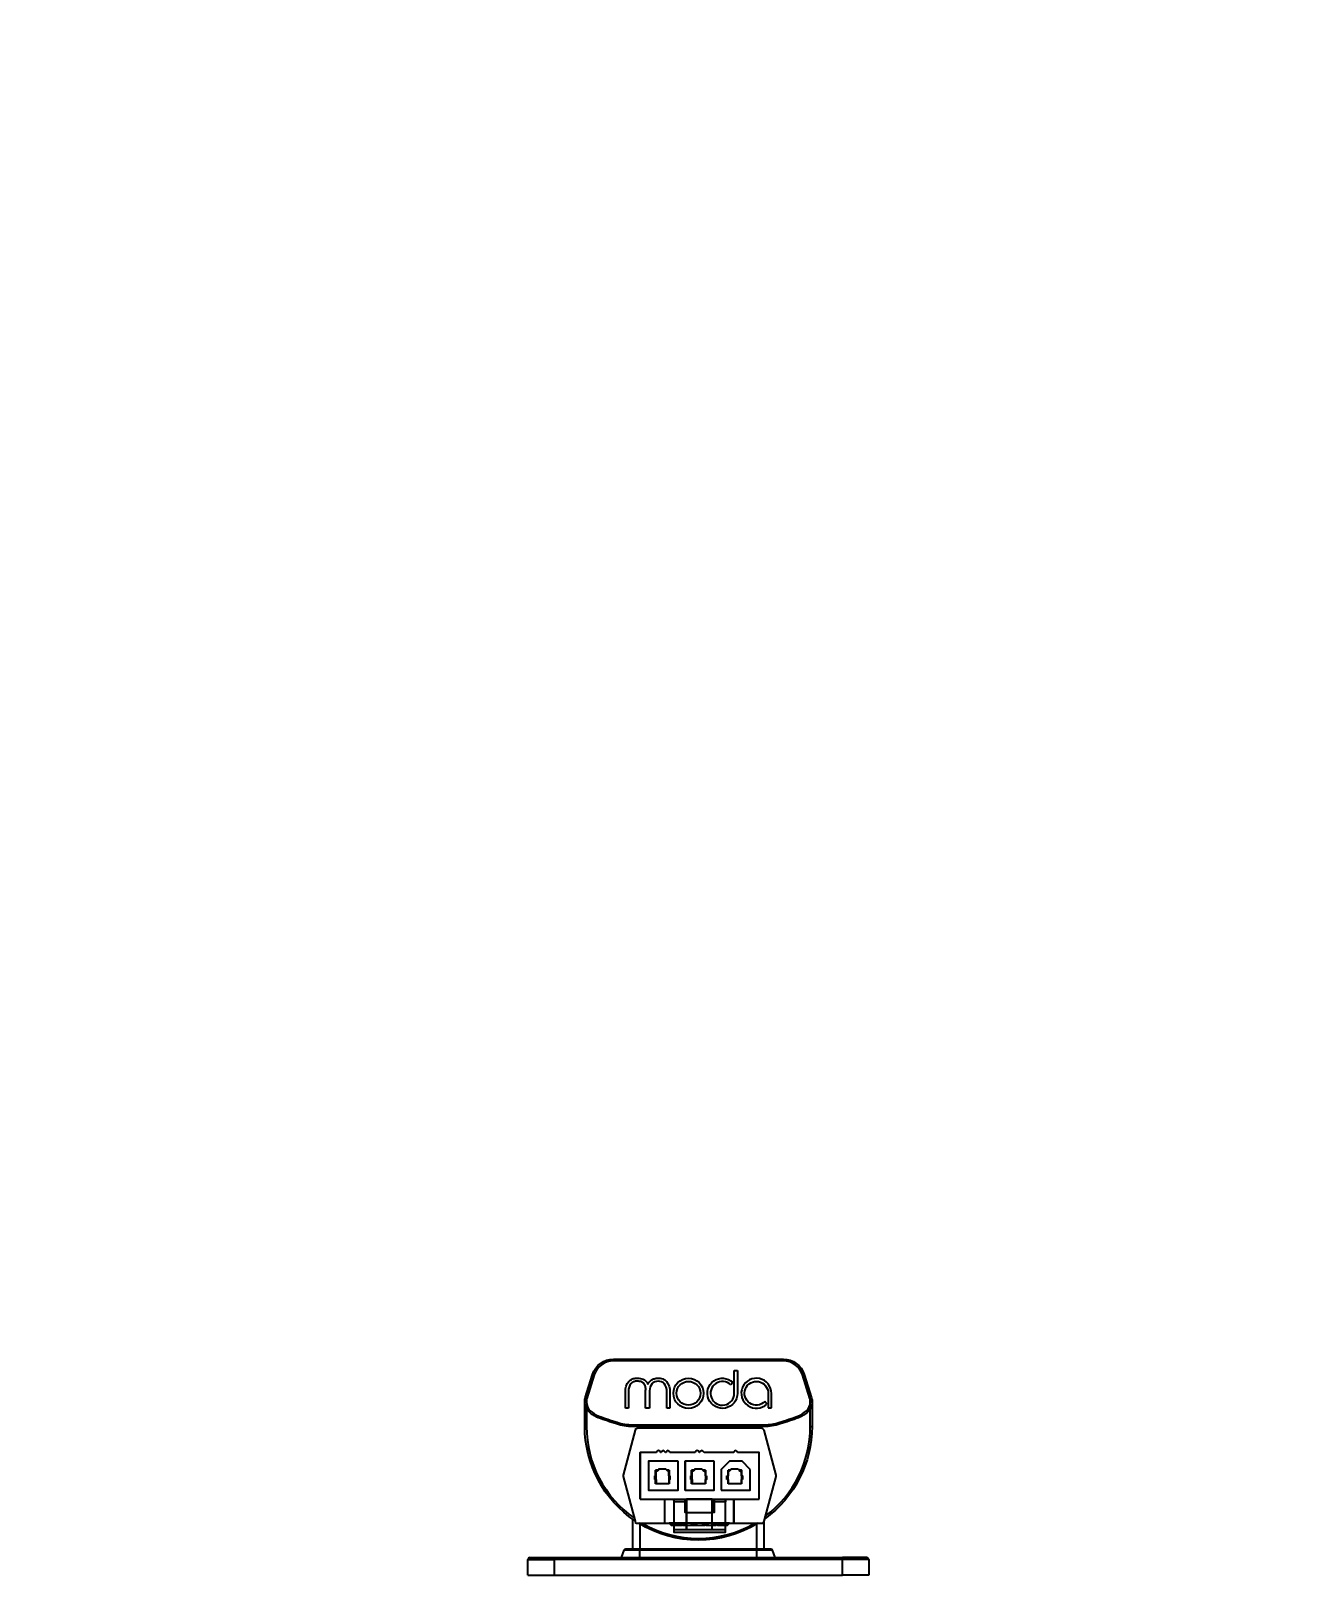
# Model space of a CAD drawing. Header units: inches. Extents: x 15.7 to 90.5, y -14.2 to 12.3.
# Drawn here: x 84.84 to 90.54, y -0.26 to 6.7 of the extents above; entities that cross this region are included whole.
import ezdxf

# ---------------------------------------------------------------- set-up
doc = ezdxf.new("R2010")
doc.units = ezdxf.units.IN
doc.header["$MEASUREMENT"] = 0
doc.layers.get('Defpoints').update_dxf_attribs({"color": 1})
doc.layers.add('Nano', color=7, linetype='Continuous')
doc.styles.get("Standard").update_dxf_attribs({"font": 'Arial.ttf'})
doc.dimstyles.new('1 DIM', dxfattribs={"dimscale": 0, "dimtxt": 1, "dimasz": 1, "dimexe": 0.18, "dimexo": 0.0625, "dimgap": 0.09, "dimtad": 0, "dimtih": 1, "dimtoh": 1, "dimdec": 5, "dimzin": 0, "dimdsep": 46, "dimlunit": 4, "dimtxsty": 'Standard', "dimcen": 0.5, "dimadec": 0, "dimazin": 0, "dimtfac": 1, "dimtdec": 5, "dimtofl": 0, "dimtmove": 0, "dimatfit": 3, "dimfxl": 1, "dimtolj": 1, "dimtzin": 0, "dimarcsym": 0})

# ---------------------------------------------------------------- blocks, each defined once
blk = doc.blocks.new('*D6')
at = {"layer": 'Defpoints', "color": 0, "lineweight": -2, "transparency": 16777216}
for p, q in [((84.2234, 7.3088), (84.2234, 8.3088)), ((82.2466, 6.3088), (84.4034, 6.3088)), ((82.2466, 5.2868), (84.4034, 5.2868)), ((84.2234, 4.2868), (84.2234, 3.2868))]:
    blk.add_line(p, q, dxfattribs=at)
at = {"layer": 'Defpoints', "color": 0, "transparency": 16777216}
for p in [(82.1841, 6.3088), (82.1841, 5.2868), (84.2234, 5.2868)]:
    blk.add_point(p, dxfattribs=at)
for points in [[(84.0567, 7.3088), (84.3901, 7.3088), (84.2234, 6.3088)], [(84.0567, 4.2868), (84.3901, 4.2868), (84.2234, 5.2868)]]:
    blk.add_solid(points, dxfattribs=at)
at = {"layer": 'Defpoints', "color": 0, "transparency": 16777216, "insert": (86.9508, 9.9862), "char_height": 1, "attachment_point": 5}
blk.add_mtext('\\A1;1{\\H1x;\\S1/32;}"\\P [25.96 mm]', dxfattribs=at)

msp = doc.modelspace()

# ---------------------------------------------------------------- linework, layer by layer
for points in [[(87.565751, 0.393664), (87.511621, 0.191422)], [(87.565751, 0.393664), (87.511621, 0.191422)], [(87.577147, 0.40221), (87.571449, 0.399361), (87.565751, 0.396513)], [(87.577147, 0.40221), (87.571449, 0.399361), (87.565751, 0.396513)], [(87.565751, 0.396513), (87.565751, 0.393664)], [(87.565751, 0.396513), (87.565751, 0.393664)], [(88.135538, 0.40221), (87.577147, 0.40221)], [(88.135538, 0.40221), (87.577147, 0.40221)], [(88.141236, 0.399361), (88.135538, 0.40221)], [(88.146934, 0.393664), (88.144085, 0.396513), (88.141236, 0.399361), (88.135538, 0.40221)], [(88.144085, 0.396513), (88.141236, 0.399361)], [(88.146934, 0.393664), (88.144085, 0.396513)], [(88.201064, 0.191422), (88.146934, 0.393664)], [(88.201064, 0.191422), (88.146934, 0.393664)], [(87.662615, 0.293967), (87.588543, 0.293967)], [(87.588543, 0.293967), (87.588543, 0.083179)], [(87.662615, 0.293967), (87.588543, 0.293967), (87.588543, 0.083179)], [(87.588543, 0.083179), (87.588543, 0.293967)], [(87.679709, 0.293967), (87.679709, 0.296816), (87.67686, 0.299664), (87.671162, 0.302513), (87.665464, 0.299664), (87.662615, 0.296816), (87.662615, 0.293967)], [(87.665464, 0.299664), (87.662615, 0.296816)], [(87.662615, 0.296816), (87.662615, 0.293967)], [(87.671162, 0.302513), (87.665464, 0.299664)], [(87.67686, 0.299664), (87.671162, 0.302513)], [(87.679709, 0.296816), (87.67686, 0.299664)], [(87.679709, 0.293967), (87.679709, 0.296816)], [(87.682558, 0.293967), (87.679709, 0.293967)], [(87.682558, 0.293967), (87.679709, 0.293967)], [(87.7025, 0.293967), (87.699651, 0.296816), (87.696802, 0.299664), (87.691104, 0.302513), (87.688255, 0.299664), (87.682558, 0.296816), (87.682558, 0.293967)], [(87.688255, 0.299664), (87.682558, 0.296816)], [(87.682558, 0.296816), (87.682558, 0.293967)], [(87.691104, 0.302513), (87.688255, 0.299664)], [(87.696802, 0.299664), (87.691104, 0.302513)], [(87.699651, 0.296816), (87.696802, 0.299664)], [(87.7025, 0.293967), (87.699651, 0.296816)], [(87.705349, 0.293967), (87.7025, 0.293967)], [(87.705349, 0.293967), (87.7025, 0.293967)], [(87.722443, 0.293967), (87.722443, 0.296816), (87.719594, 0.299664), (87.713896, 0.302513), (87.708198, 0.299664), (87.705349, 0.296816), (87.705349, 0.293967)], [(87.708198, 0.299664), (87.705349, 0.296816)], [(87.705349, 0.296816), (87.705349, 0.293967)], [(87.713896, 0.302513), (87.708198, 0.299664)], [(87.719594, 0.299664), (87.713896, 0.302513)], [(87.722443, 0.296816), (87.719594, 0.299664)], [(87.722443, 0.293967), (87.722443, 0.296816)], [(87.8364, 0.293967), (87.722443, 0.293967)], [(87.8364, 0.293967), (87.722443, 0.293967)], [(87.853494, 0.293967), (87.853494, 0.296816), (87.850645, 0.299664), (87.844947, 0.302513), (87.839249, 0.299664), (87.8364, 0.296816), (87.8364, 0.293967)], [(87.839249, 0.299664), (87.8364, 0.296816)], [(87.8364, 0.296816), (87.8364, 0.293967)], [(87.844947, 0.302513), (87.839249, 0.299664)], [(87.850645, 0.299664), (87.844947, 0.302513)], [(87.853494, 0.296816), (87.850645, 0.299664)], [(87.853494, 0.293967), (87.853494, 0.296816)], [(87.856343, 0.293967), (87.853494, 0.293967)], [(87.856343, 0.293967), (87.853494, 0.293967)], [(87.876285, 0.293967), (87.873436, 0.296816), (87.870587, 0.299664), (87.864889, 0.302513), (87.86204, 0.299664), (87.856343, 0.296816), (87.856343, 0.293967)], [(87.86204, 0.299664), (87.856343, 0.296816)], [(87.856343, 0.296816), (87.856343, 0.293967)], [(87.864889, 0.302513), (87.86204, 0.299664)], [(87.870587, 0.299664), (87.864889, 0.302513)], [(87.873436, 0.296816), (87.870587, 0.299664)], [(87.876285, 0.293967), (87.873436, 0.296816)], [(88.010185, 0.293967), (87.876285, 0.293967)], [(88.010185, 0.293967), (87.876285, 0.293967)], [(88.027279, 0.293967), (88.027279, 0.296816), (88.02443, 0.299664), (88.018732, 0.302513), (88.013034, 0.299664), (88.010185, 0.296816), (88.010185, 0.293967)], [(88.013034, 0.299664), (88.010185, 0.296816)], [(88.010185, 0.296816), (88.010185, 0.293967)], [(88.018732, 0.302513), (88.013034, 0.299664)], [(88.02443, 0.299664), (88.018732, 0.302513)], [(88.027279, 0.296816), (88.02443, 0.299664)], [(88.027279, 0.293967), (88.027279, 0.296816)], [(88.124143, 0.083179), (88.124143, 0.293967), (88.027279, 0.293967)], [(88.124143, 0.293967), (88.027279, 0.293967)], [(88.124143, 0.083179), (88.124143, 0.293967)], [(87.759479, 0.254089), (87.625579, 0.254089)], [(87.625579, 0.123058), (87.759479, 0.123058), (87.759479, 0.254089)], [(87.625579, 0.254089), (87.625579, 0.123058)], [(87.759479, 0.254089), (87.625579, 0.254089), (87.625579, 0.123058), (87.759479, 0.123058), (87.759479, 0.254089)], [(87.659766, 0.205664), (87.671162, 0.21421), (87.656917, 0.21421)], [(87.656917, 0.21421), (87.656917, 0.188573), (87.659766, 0.188573)], [(87.656917, 0.21421), (87.671162, 0.21421)], [(87.656917, 0.188573), (87.656917, 0.21421)], [(87.674011, 0.219907), (87.659766, 0.205664)], [(87.671162, 0.21421), (87.674011, 0.219907), (87.659766, 0.205664)], [(87.659766, 0.205664), (87.671162, 0.21421)], [(87.671162, 0.21421), (87.674011, 0.219907)], [(87.674011, 0.219907), (87.7025, 0.219907)], [(87.674011, 0.219907), (87.7025, 0.219907)], [(87.716745, 0.205664), (87.7025, 0.219907)], [(87.708198, 0.21421), (87.716745, 0.205664), (87.7025, 0.219907)], [(87.7025, 0.219907), (87.708198, 0.21421)], [(87.7025, 0.219907), (87.708198, 0.21421), (87.719594, 0.21421)], [(87.708198, 0.21421), (87.716745, 0.205664), (87.716745, 0.151543)], [(87.719594, 0.21421), (87.708198, 0.21421)], [(87.716745, 0.188573), (87.719594, 0.188573), (87.719594, 0.21421)], [(87.719594, 0.21421), (87.719594, 0.188573), (87.719594, 0.21421)], [(87.719594, 0.21421), (87.719594, 0.188573)], [(87.921868, 0.254089), (87.790817, 0.254089)], [(87.790817, 0.123058), (87.921868, 0.123058), (87.921868, 0.254089)], [(87.790817, 0.254089), (87.790817, 0.123058)], [(87.921868, 0.254089), (87.790817, 0.254089), (87.790817, 0.123058), (87.921868, 0.123058), (87.921868, 0.254089)], [(87.790817, 0.123058), (87.790817, 0.254089)], [(87.822155, 0.205664), (87.833551, 0.21421), (87.819306, 0.21421)], [(87.819306, 0.21421), (87.819306, 0.188573), (87.822155, 0.188573)], [(87.819306, 0.21421), (87.833551, 0.21421)], [(87.819306, 0.188573), (87.819306, 0.21421)], [(87.8364, 0.219907), (87.822155, 0.205664)], [(87.833551, 0.21421), (87.8364, 0.219907), (87.822155, 0.205664)], [(87.822155, 0.205664), (87.833551, 0.21421)], [(87.833551, 0.21421), (87.8364, 0.219907)], [(87.8364, 0.219907), (87.864889, 0.219907)], [(87.8364, 0.219907), (87.864889, 0.219907)], [(87.881983, 0.205664), (87.864889, 0.219907)], [(87.870587, 0.21421), (87.881983, 0.205664), (87.864889, 0.219907)], [(87.864889, 0.219907), (87.870587, 0.21421)], [(87.864889, 0.219907), (87.870587, 0.21421), (87.881983, 0.21421)], [(87.870587, 0.21421), (87.881983, 0.205664), (87.881983, 0.151543)], [(87.881983, 0.21421), (87.870587, 0.21421)], [(87.881983, 0.188573), (87.881983, 0.21421)], [(87.881983, 0.21421), (87.881983, 0.188573), (87.881983, 0.21421)], [(87.881983, 0.21421), (87.881983, 0.188573)], [(87.990243, 0.254089), (87.953206, 0.217058)], [(87.990243, 0.254089), (87.953206, 0.217058), (87.953206, 0.123058)], [(87.953206, 0.217058), (87.953206, 0.123058)], [(87.953206, 0.123058), (88.084258, 0.123058), (88.084258, 0.217058)], [(87.984545, 0.205664), (87.99594, 0.21421)], [(87.984545, 0.205664), (87.99594, 0.21421), (87.984545, 0.21421)], [(87.984545, 0.21421), (87.984545, 0.188573)], [(87.984545, 0.21421), (87.99594, 0.21421)], [(87.984545, 0.188573), (87.984545, 0.21421)], [(88.047221, 0.254089), (87.990243, 0.254089)], [(88.084258, 0.217058), (88.047221, 0.254089), (87.990243, 0.254089)], [(87.99594, 0.21421), (87.998789, 0.219907)], [(87.99594, 0.21421), (87.998789, 0.219907)], [(87.998789, 0.219907), (88.030128, 0.219907)], [(87.998789, 0.219907), (88.030128, 0.219907)], [(88.030128, 0.219907), (88.032977, 0.21421)], [(88.030128, 0.219907), (88.032977, 0.21421)], [(88.032977, 0.21421), (88.044372, 0.205664), (88.044372, 0.151543)], [(88.044372, 0.188573), (88.044372, 0.21421), (88.032977, 0.21421)], [(88.032977, 0.21421), (88.044372, 0.205664)], [(88.032977, 0.21421), (88.044372, 0.21421)], [(88.044372, 0.188573), (88.044372, 0.21421)], [(88.044372, 0.21421), (88.044372, 0.188573)], [(88.044372, 0.21421), (88.044372, 0.188573)], [(88.084258, 0.217058), (88.047221, 0.254089)], [(88.084258, 0.123058), (88.084258, 0.217058)], [(87.511621, 0.191422), (87.511621, 0.188573)], [(87.511621, 0.191422), (87.511621, 0.188573)], [(87.511621, 0.188573), (87.511621, 0.185725)], [(87.511621, 0.188573), (87.511621, 0.185725)], [(87.511621, 0.185725), (87.565751, -0.016518)], [(87.511621, 0.185725), (87.565751, -0.016518)], [(87.654068, 0.188573), (87.656917, 0.188573)], [(87.654068, 0.171482), (87.654068, 0.188573)], [(87.654068, 0.188573), (87.656917, 0.188573)], [(87.654068, 0.171482), (87.654068, 0.188573)], [(87.659766, 0.171482), (87.656917, 0.171482), (87.654068, 0.171482)], [(87.656917, 0.171482), (87.654068, 0.171482)], [(87.656917, 0.188573), (87.659766, 0.188573)], [(87.659766, 0.171482), (87.656917, 0.171482)], [(87.656917, 0.151543), (87.656917, 0.171482)], [(87.656917, 0.151543), (87.656917, 0.171482)], [(87.719594, 0.151543), (87.656917, 0.151543)], [(87.719594, 0.151543), (87.656917, 0.151543)], [(87.659766, 0.188573), (87.659766, 0.205664)], [(87.659766, 0.188573), (87.659766, 0.205664)], [(87.659766, 0.171482), (87.659766, 0.188573)], [(87.659766, 0.171482), (87.659766, 0.188573)], [(87.659766, 0.151543), (87.659766, 0.171482), (87.659766, 0.151543)], [(87.716745, 0.205664), (87.716745, 0.188573), (87.716745, 0.205664)], [(87.716745, 0.188573), (87.716745, 0.171482)], [(87.716745, 0.188573), (87.716745, 0.171482)], [(87.722443, 0.188573), (87.719594, 0.188573), (87.716745, 0.188573)], [(87.719594, 0.171482), (87.716745, 0.171482), (87.716745, 0.151543)], [(87.716745, 0.171482), (87.716745, 0.151543)], [(87.722443, 0.171482), (87.719594, 0.171482), (87.716745, 0.171482)], [(87.719594, 0.188573), (87.722443, 0.188573)], [(87.719594, 0.151543), (87.719594, 0.171482)], [(87.719594, 0.151543), (87.719594, 0.171482), (87.719594, 0.151543)], [(87.719594, 0.171482), (87.719594, 0.151543)], [(87.722443, 0.171482), (87.719594, 0.171482)], [(87.722443, 0.171482), (87.722443, 0.188573)], [(87.722443, 0.188573), (87.722443, 0.171482), (87.722443, 0.188573)], [(87.722443, 0.188573), (87.722443, 0.171482)], [(87.816458, 0.188573), (87.819306, 0.188573)], [(87.816458, 0.171482), (87.816458, 0.188573)], [(87.816458, 0.188573), (87.819306, 0.188573)], [(87.816458, 0.171482), (87.816458, 0.188573)], [(87.822155, 0.171482), (87.819306, 0.171482), (87.816458, 0.171482)], [(87.819306, 0.171482), (87.816458, 0.171482)], [(87.819306, 0.188573), (87.822155, 0.188573)], [(87.822155, 0.171482), (87.819306, 0.171482)], [(87.819306, 0.151543), (87.819306, 0.171482)], [(87.819306, 0.151543), (87.819306, 0.171482)], [(87.881983, 0.151543), (87.819306, 0.151543)], [(87.881983, 0.151543), (87.819306, 0.151543)], [(87.822155, 0.188573), (87.822155, 0.205664)], [(87.822155, 0.188573), (87.822155, 0.205664)], [(87.822155, 0.171482), (87.822155, 0.188573)], [(87.822155, 0.171482), (87.822155, 0.188573)], [(87.822155, 0.151543), (87.822155, 0.171482), (87.822155, 0.151543)], [(87.881983, 0.205664), (87.881983, 0.188573), (87.881983, 0.205664)], [(87.881983, 0.188573), (87.881983, 0.171482)], [(87.881983, 0.188573), (87.881983, 0.171482)], [(87.887681, 0.188573), (87.881983, 0.188573)], [(87.881983, 0.188573), (87.887681, 0.188573)], [(87.881983, 0.151543), (87.881983, 0.171482)], [(87.881983, 0.171482), (87.881983, 0.151543)], [(87.881983, 0.171482), (87.881983, 0.151543)], [(87.881983, 0.151543), (87.881983, 0.171482), (87.881983, 0.151543)], [(87.887681, 0.171482), (87.881983, 0.171482)], [(87.881983, 0.171482), (87.881983, 0.151543)], [(87.887681, 0.171482), (87.881983, 0.171482)], [(87.887681, 0.171482), (87.887681, 0.188573)], [(87.887681, 0.188573), (87.887681, 0.171482), (87.887681, 0.188573)], [(87.887681, 0.188573), (87.887681, 0.171482)], [(87.978847, 0.188573), (87.984545, 0.188573)], [(87.978847, 0.171482), (87.978847, 0.188573)], [(87.978847, 0.188573), (87.984545, 0.188573)], [(87.978847, 0.171482), (87.978847, 0.188573)], [(87.984545, 0.171482), (87.978847, 0.171482)], [(87.984545, 0.171482), (87.978847, 0.171482)], [(87.984545, 0.188573), (87.984545, 0.205664)], [(87.984545, 0.188573), (87.984545, 0.205664)], [(87.984545, 0.171482), (87.984545, 0.188573)], [(87.984545, 0.171482), (87.984545, 0.188573)], [(87.984545, 0.151543), (87.984545, 0.171482), (87.984545, 0.151543)], [(87.984545, 0.151543), (87.984545, 0.171482)], [(87.984545, 0.151543), (87.984545, 0.171482)], [(88.044372, 0.151543), (87.984545, 0.151543)], [(88.044372, 0.151543), (87.984545, 0.151543)], [(88.044372, 0.205664), (88.044372, 0.188573), (88.044372, 0.205664)], [(88.044372, 0.188573), (88.044372, 0.171482)], [(88.044372, 0.188573), (88.044372, 0.171482)], [(88.05007, 0.171482), (88.05007, 0.188573), (88.044372, 0.188573)], [(88.044372, 0.188573), (88.05007, 0.188573)], [(88.044372, 0.151543), (88.044372, 0.171482)], [(88.044372, 0.171482), (88.044372, 0.151543)], [(88.044372, 0.171482), (88.044372, 0.151543)], [(88.044372, 0.151543), (88.044372, 0.171482)], [(88.044372, 0.171482), (88.044372, 0.151543)], [(88.05007, 0.171482), (88.044372, 0.171482)], [(88.05007, 0.171482), (88.044372, 0.171482)], [(88.044372, 0.171482), (88.044372, 0.151543)], [(88.05007, 0.171482), (88.05007, 0.188573)], [(88.05007, 0.188573), (88.05007, 0.171482)], [(88.05007, 0.188573), (88.05007, 0.171482)], [(88.146934, -0.016518), (88.201064, 0.185725)], [(88.146934, -0.016518), (88.201064, 0.185725)], [(88.201064, 0.188573), (88.201064, 0.191422)], [(88.201064, 0.185725), (88.201064, 0.188573), (88.201064, 0.191422)], [(88.201064, 0.185725), (88.201064, 0.188573)], [(87.588543, 0.083179), (87.796515, 0.083179)], [(87.588543, 0.083179), (87.796515, 0.083179)], [(87.699651, -0.025063), (87.699651, 0.083179)], [(87.699651, -0.025063), (87.699651, 0.083179)], [(87.739536, 0.080331), (87.739536, 0.083179)], [(87.739536, 0.083179), (87.739536, 0.080331)], [(87.739536, 0.077482), (87.739536, 0.080331)], [(87.739536, 0.080331), (87.739536, 0.077482)], [(87.739536, 0.077482), (87.739536, 0.071786)], [(87.739536, 0.077482), (87.739536, 0.071786)], [(87.790817, 0.071786), (87.739536, 0.071786), (87.739536, -0.025063)], [(87.739536, 0.071786), (87.739536, -0.025063)], [(87.790817, 0.080331), (87.790817, 0.083179)], [(87.790817, 0.080331), (87.790817, 0.083179)], [(87.790817, 0.077482), (87.790817, 0.080331)], [(87.790817, 0.077482), (87.790817, 0.080331)], [(87.790817, 0.071786), (87.790817, 0.077482)], [(87.790817, 0.071786), (87.790817, 0.077482)], [(87.796515, 0.023361), (87.790817, 0.023361), (87.790817, 0.071786)], [(87.790817, 0.023361), (87.790817, 0.071786)], [(87.796515, 0.023361), (87.913321, 0.023361), (87.913321, 0.083179)], [(87.796515, 0.083179), (87.796515, 0.023361)], [(87.913321, 0.083179), (87.796515, 0.083179)], [(87.796515, 0.083179), (87.913321, 0.083179)], [(87.796515, 0.083179), (87.796515, 0.023361)], [(87.913321, 0.023361), (87.913321, 0.083179)], [(87.913321, 0.083179), (88.124143, 0.083179)], [(87.913321, 0.083179), (88.124143, 0.083179)], [(87.921868, 0.071786), (87.921868, 0.023361), (87.913321, 0.023361)], [(87.921868, 0.083179), (87.921868, 0.080331)], [(87.921868, 0.071786), (87.921868, 0.023361), (87.921868, 0.083179)], [(87.921868, 0.083179), (87.921868, 0.080331)], [(87.921868, 0.080331), (87.921868, 0.077482)], [(87.921868, 0.080331), (87.921868, 0.077482)], [(87.921868, 0.077482), (87.921868, 0.071786)], [(87.921868, 0.077482), (87.921868, 0.071786)], [(87.973149, -0.025063), (87.973149, 0.071786), (87.921868, 0.071786)], [(87.953206, 0.123058), (88.084258, 0.123058)], [(87.973149, 0.080331), (87.973149, 0.083179)], [(87.973149, 0.080331), (87.973149, 0.083179)], [(87.973149, 0.077482), (87.973149, 0.080331)], [(87.973149, 0.080331), (87.973149, 0.077482)], [(87.973149, 0.071786), (87.973149, 0.077482)], [(87.973149, 0.077482), (87.973149, 0.071786)], [(87.973149, -0.025063), (87.973149, 0.071786)], [(88.010185, -0.025063), (88.010185, 0.083179)], [(88.010185, 0.083179), (88.010185, -0.025063)], [(88.010185, 0.083179), (88.010185, -0.025063)], [(87.739536, -0.025063), (87.796515, -0.025063), (87.796515, 0.023361)], [(87.796515, 0.023361), (87.790817, 0.023361)], [(87.796515, 0.023361), (87.796515, -0.025063)], [(87.796515, 0.023361), (87.796515, -0.025063)], [(87.913321, -0.025063), (87.913321, 0.023361)], [(87.913321, -0.025063), (87.913321, 0.023361)], [(87.921868, 0.023361), (87.913321, 0.023361)], [(87.565751, -0.016518), (87.565751, -0.022214)], [(87.565751, -0.016518), (87.565751, -0.022214)], [(87.565751, -0.022214), (87.571449, -0.025063), (87.577147, -0.025063)], [(87.565751, -0.022214), (87.571449, -0.025063)], [(87.571449, -0.025063), (87.577147, -0.025063)], [(87.577147, -0.025063), (87.699651, -0.025063)], [(87.577147, -0.025063), (87.699651, -0.025063)], [(87.699651, -0.025063), (87.739536, -0.025063)], [(87.699651, -0.025063), (87.739536, -0.025063)], [(87.736687, -0.025063), (87.719594, -0.025063)], [(87.719594, -0.025063), (87.72814, -0.033608), (87.739536, -0.033608)], [(87.736687, -0.025063), (87.719594, -0.025063)], [(87.72814, -0.033608), (87.739536, -0.033608)], [(87.770875, -0.025063), (87.768026, -0.025063), (87.736687, -0.025063)], [(87.768026, -0.025063), (87.736687, -0.025063)], [(87.736687, -0.025063), (87.739536, -0.033608)], [(87.739536, -0.025063), (87.796515, -0.025063)], [(87.739536, -0.025063), (87.739536, -0.053548)], [(87.739536, -0.025063), (87.739536, -0.053548)], [(87.739536, -0.033608), (87.765177, -0.033608)], [(87.739536, -0.033608), (87.765177, -0.033608)], [(87.739536, -0.053548), (87.796515, -0.053548)], [(87.739536, -0.064942), (87.973149, -0.064942), (87.973149, -0.053548)], [(87.739536, -0.053548), (87.739536, -0.064942), (87.973149, -0.064942)], [(87.739536, -0.053548), (87.739536, -0.064942)], [(87.768026, -0.025063), (87.765177, -0.033608)], [(87.765177, -0.033608), (87.776572, -0.033608)], [(87.765177, -0.033608), (87.776572, -0.033608)], [(87.770875, -0.025063), (87.768026, -0.025063)], [(87.787968, -0.025063), (87.770875, -0.025063)], [(87.770875, -0.025063), (87.779421, -0.033608), (87.790817, -0.033608)], [(87.787968, -0.025063), (87.770875, -0.025063)], [(87.776572, -0.033608), (87.776572, -0.03076)], [(87.779421, -0.033608), (87.790817, -0.033608)], [(87.8364, -0.025063), (87.819306, -0.025063), (87.787968, -0.025063)], [(87.819306, -0.025063), (87.787968, -0.025063)], [(87.787968, -0.025063), (87.790817, -0.033608)], [(87.790817, -0.033608), (87.816458, -0.033608)], [(87.790817, -0.033608), (87.816458, -0.033608)], [(87.796515, -0.025063), (87.796515, -0.053548)], [(87.913321, -0.025063), (87.796515, -0.025063)], [(87.796515, -0.025063), (87.796515, -0.053548)], [(87.796515, -0.053548), (87.796515, -0.025063)], [(87.796515, -0.053548), (87.913321, -0.053548)], [(87.796515, -0.053548), (87.913321, -0.053548)], [(87.819306, -0.025063), (87.816458, -0.033608)], [(87.816458, -0.033608), (87.827853, -0.033608)], [(87.816458, -0.033608), (87.827853, -0.033608)], [(87.8364, -0.025063), (87.819306, -0.025063)], [(87.839249, -0.025063), (87.822155, -0.025063)], [(87.822155, -0.025063), (87.830702, -0.033608), (87.844947, -0.033608)], [(87.839249, -0.025063), (87.822155, -0.025063)], [(87.827853, -0.033608), (87.8364, -0.025063)], [(87.830702, -0.03076), (87.830702, -0.033608), (87.844947, -0.033608)], [(87.830702, -0.033608), (87.844947, -0.033608)], [(87.830702, -0.033608), (87.844947, -0.033608)], [(87.839249, -0.025063), (87.8364, -0.025063)], [(87.839249, -0.025063), (87.8364, -0.025063)], [(87.887681, -0.025063), (87.870587, -0.025063), (87.839249, -0.025063)], [(87.870587, -0.025063), (87.839249, -0.025063)], [(87.839249, -0.025063), (87.844947, -0.033608)], [(87.887681, -0.025063), (87.870587, -0.025063), (87.839249, -0.025063)], [(87.870587, -0.025063), (87.839249, -0.025063)], [(87.839249, -0.025063), (87.844947, -0.033608)], [(87.844947, -0.033608), (87.867738, -0.033608)], [(87.844947, -0.033608), (87.867738, -0.033608)], [(87.844947, -0.033608), (87.867738, -0.033608)], [(87.844947, -0.033608), (87.867738, -0.033608)], [(87.870587, -0.025063), (87.867738, -0.033608), (87.879134, -0.033608)], [(87.887681, -0.025063), (87.870587, -0.025063), (87.867738, -0.033608)], [(87.867738, -0.033608), (87.879134, -0.033608)], [(87.867738, -0.033608), (87.879134, -0.033608), (87.867738, -0.033608)], [(87.887681, -0.025063), (87.870587, -0.025063)], [(87.879134, -0.033608), (87.887681, -0.025063)], [(87.879134, -0.033608), (87.887681, -0.025063)], [(87.881983, -0.03076), (87.884832, -0.033608), (87.896228, -0.033608)], [(87.881983, -0.03076), (87.884832, -0.033608), (87.896228, -0.033608)], [(87.884832, -0.033608), (87.896228, -0.033608)], [(87.884832, -0.033608), (87.896228, -0.033608)], [(87.89053, -0.025063), (87.887681, -0.025063)], [(87.89053, -0.025063), (87.887681, -0.025063)], [(87.89053, -0.025063), (87.887681, -0.025063)], [(87.89053, -0.025063), (87.887681, -0.025063)], [(87.938962, -0.025063), (87.924717, -0.025063), (87.89053, -0.025063)], [(87.924717, -0.025063), (87.89053, -0.025063)], [(87.89053, -0.025063), (87.896228, -0.033608)], [(87.924717, -0.025063), (87.89053, -0.025063)], [(87.924717, -0.025063), (87.89053, -0.025063)], [(87.89053, -0.025063), (87.896228, -0.033608)], [(87.896228, -0.033608), (87.919019, -0.033608)], [(87.896228, -0.033608), (87.919019, -0.033608)], [(87.896228, -0.033608), (87.919019, -0.033608)], [(87.896228, -0.033608), (87.919019, -0.033608)], [(87.913321, -0.053548), (87.913321, -0.025063)], [(87.913321, -0.053548), (87.913321, -0.025063)], [(87.913321, -0.025063), (87.973149, -0.025063), (87.913321, -0.025063)], [(87.913321, -0.053548), (87.973149, -0.053548)], [(87.938962, -0.025063), (87.924717, -0.025063), (87.919019, -0.033608)], [(87.924717, -0.025063), (87.919019, -0.033608), (87.930415, -0.033608)], [(87.919019, -0.033608), (87.930415, -0.033608), (87.919019, -0.033608)], [(87.919019, -0.033608), (87.930415, -0.033608)], [(87.941811, -0.025063), (87.924717, -0.025063)], [(87.924717, -0.025063), (87.936113, -0.033608), (87.947509, -0.033608)], [(87.941811, -0.025063), (87.924717, -0.025063)], [(87.930415, -0.033608), (87.938962, -0.025063)], [(87.930415, -0.033608), (87.933264, -0.03076)], [(87.936113, -0.033608), (87.947509, -0.033608)], [(87.990243, -0.025063), (87.975998, -0.025063), (87.941811, -0.025063)], [(87.975998, -0.025063), (87.941811, -0.025063)], [(87.941811, -0.025063), (87.947509, -0.033608)], [(87.947509, -0.033608), (87.9703, -0.033608)], [(87.947509, -0.033608), (87.9703, -0.033608)], [(87.975998, -0.025063), (87.9703, -0.033608), (87.981696, -0.033608)], [(87.9703, -0.033608), (87.981696, -0.033608)], [(87.973149, -0.053548), (87.973149, -0.025063)], [(87.973149, -0.053548), (87.973149, -0.025063)], [(87.973149, -0.025063), (88.010185, -0.025063)], [(87.973149, -0.025063), (88.010185, -0.025063)], [(87.973149, -0.064942), (87.973149, -0.053548)], [(87.990243, -0.025063), (87.975998, -0.025063)], [(87.981696, -0.033608), (87.990243, -0.025063)], [(88.010185, -0.025063), (88.135538, -0.025063)], [(88.010185, -0.025063), (88.135538, -0.025063)], [(88.135538, -0.025063), (88.141236, -0.025063)], [(88.135538, -0.025063), (88.141236, -0.025063)], [(88.141236, -0.025063), (88.144085, -0.022214)], [(88.141236, -0.025063), (88.144085, -0.022214)], [(88.144085, -0.022214), (88.146934, -0.016518)], [(88.144085, -0.022214), (88.146934, -0.016518)]]:
    msp.add_lwpolyline(points)
at = {"layer": 'Nano', "linetype": 'Continuous'}
for p, q in [((87.467813, 0.713465), (88.233477, 0.713465)), ((87.467813, 0.713465), (87.467813, 0.705591)), ((88.233477, 0.705591), (87.467813, 0.705591)), ((88.233477, 0.713465), (88.233477, 0.705591)), ((87.340502, 0.539516), (87.374019, 0.644877)), ((87.381523, 0.64249), (87.348006, 0.537129)), ((87.374019, 0.644877), (87.381523, 0.64249)), ((88.012453, 0.559945), (88.012453, 0.66329)), ((88.012453, 0.66329), (88.026845, 0.66329)), ((88.026845, 0.66329), (88.026845, 0.55999)), ((88.32727, 0.644877), (88.319767, 0.64249)), ((88.353284, 0.537129), (88.319767, 0.64249)), ((88.32727, 0.644877), (88.360787, 0.539516)), ((87.52194, 0.493067), (87.52194, 0.568331)), ((87.535991, 0.568678), (87.535991, 0.493067)), ((87.613086, 0.493067), (87.613086, 0.573221)), ((87.631083, 0.571466), (87.631083, 0.493067)), ((87.708133, 0.493067), (87.708133, 0.566983)), ((87.722179, 0.566474), (87.722179, 0.493067)), ((88.006066, 0.608855), (87.996936, 0.597647)), ((88.165101, 0.560128), (88.165101, 0.494004)), ((88.179461, 0.494004), (88.179461, 0.558877)), ((87.338835, 0.519378), (87.338835, 0.528774)), ((87.338835, 0.528774), (87.346709, 0.528774)), ((87.338835, 0.410316), (87.338835, 0.519378)), ((87.338835, 0.519378), (87.346709, 0.519378)), ((87.340502, 0.539516), (87.348006, 0.537129)), ((87.346709, 0.528774), (87.346709, 0.519378)), ((87.346709, 0.489916), (87.346709, 0.410316)), ((87.535991, 0.493067), (87.52194, 0.493067)), ((87.631083, 0.493067), (87.613086, 0.493067)), ((87.722179, 0.493067), (87.708133, 0.493067)), ((88.158779, 0.511377), (88.149664, 0.522573)), ((88.165101, 0.494004), (88.179461, 0.494004)), ((88.360787, 0.539516), (88.353284, 0.537129)), ((88.354581, 0.519378), (88.354581, 0.528774)), ((88.362455, 0.528774), (88.354581, 0.528774)), ((88.362455, 0.519378), (88.354581, 0.519378)), ((88.354581, 0.410316), (88.354581, 0.489916)), ((88.362455, 0.528774), (88.362455, 0.519378)), ((88.362455, 0.519378), (88.362455, 0.410316)), ((87.358075, 0.475763), (87.363384, 0.481578)), ((87.481881, 0.421802), (87.484306, 0.429293)), ((87.554645, 0.41819), (88.146645, 0.41819)), ((87.554645, 0.410316), (87.554645, 0.41819)), ((88.146645, 0.410316), (88.146645, 0.41819)), ((88.219409, 0.421802), (88.216983, 0.429293)), ((88.343214, 0.475763), (88.337906, 0.481578)), ((87.346709, 0.410316), (87.338835, 0.410316)), ((88.146645, 0.410316), (87.554645, 0.410316)), ((88.354581, 0.410316), (88.362455, 0.410316)), ((87.55537, -0.140861), (87.55537, -0.007731)), ((87.586866, -0.028284), (87.586866, -0.140861)), ((88.114424, -0.140861), (88.114424, -0.028284)), ((88.14592, -0.018546), (88.14592, -0.140861)), ((87.08293, -0.188108), (87.20104, -0.188108)), ((87.08293, -0.258974), (87.08293, -0.188108)), ((87.090804, -0.180234), (87.20104, -0.180234)), ((87.20104, -0.180234), (88.50025, -0.180234)), ((87.20104, -0.188108), (87.20104, -0.180234)), ((88.50025, -0.188108), (87.20104, -0.188108)), ((87.20104, -0.188108), (87.20104, -0.258974)), ((87.504345, -0.180234), (87.516789, -0.146045)), ((87.586866, -0.146045), (87.516789, -0.146045)), ((87.524188, -0.140864), (87.586866, -0.140864)), ((87.586866, -0.140864), (88.114424, -0.140864)), ((87.586866, -0.140864), (87.586866, -0.146045)), ((88.114424, -0.146045), (87.586866, -0.146045)), ((87.586866, -0.180234), (87.586866, -0.146045)), ((88.114424, -0.140864), (88.177101, -0.140864)), ((88.114424, -0.146045), (88.114424, -0.140864)), ((88.1845, -0.146045), (88.114424, -0.146045)), ((88.114424, -0.180234), (88.114424, -0.146045)), ((88.196944, -0.180234), (88.1845, -0.146045)), ((88.50025, -0.180234), (88.50025, -0.188108)), ((88.610486, -0.180234), (88.50025, -0.180234)), ((88.61836, -0.188108), (88.50025, -0.188108)), ((88.50025, -0.258974), (88.50025, -0.188108)), ((88.61836, -0.188108), (88.61836, -0.258974)), ((87.08293, -0.258974), (87.20104, -0.258974)), ((87.20104, -0.258974), (88.50025, -0.258974)), ((88.61836, -0.258974), (88.50025, -0.258974))]:
    msp.add_line(p, q, dxfattribs=at)
for radius in [0.067957, 0.053564]:
    msp.add_circle((87.805991, 0.559943), radius, dxfattribs=at)
at = {"layer": 'Nano', "linetype": 'Continuous', "extrusion": (-6.12303e-17, 7.49855e-33, -1)}
for centre, radius, start, end in [((-87.467813, 0.61504), 0.098425, 17.6467674, 90), ((-88.233477, 0.61504), 0.098425, 90, 162.3532326), ((-88.111692, 0.560131), 0.053408, 224.6861121, 180.0028974), ((-87.374268, 0.528774), 0.035433, 0, 17.6467674), ((-87.39789, 0.519378), 0.059055, 312.3913627, 0), ((-88.3034, 0.519378), 0.059055, 180, 227.6086373), ((-88.327022, 0.528774), 0.035433, 162.3532326, 180), ((-87.449917, 0.576373), 0.136225, 291.7569426, 312.3913627), ((-88.390658, 3.228576), 2.95023, 287.9409241, 289.6325023), ((-87.554645, 0.646536), 0.23622, 270, 287.9409241), ((-88.146645, 0.646536), 0.23622, 252.0590759, 270), ((-87.310631, 3.228576), 2.95023, 250.3674977, 252.0590759), ((-88.251372, 0.576373), 0.136225, 227.6086373, 248.2430574), ((-87.850645, 0.410316), 0.51181, 303.896054, 0), ((-87.850645, 0.410316), 0.51181, 180, 234.1932023), ((-87.850645, 0.410316), 0.51181, 238.2840522, 301.7159478)]:
    msp.add_arc(centre, radius, start, end, dxfattribs=at)
at = {"layer": 'Nano', "linetype": 'Continuous'}
for centre, radius, start, end in [((87.467813, 0.61504), 0.090551, 90, 162.3532326), ((88.233477, 0.61504), 0.090551, 17.6467674, 90), ((88.111692, 0.560131), 0.06778, 358.939914, 314.0032095), ((87.586635, 0.572093), 0.050759, 140.7611174, 183.8579659), ((87.681607, 0.572223), 0.050529, 140.5469123, 180.8587924), ((87.654119, 0.570103), 0.054104, 356.6939887, 39.2419542), ((87.95889, 0.559944), 0.053563, 44.7407829, 0.0006818), ((87.374268, 0.528774), 0.027559, 162.3532326, 180), ((87.39789, 0.519378), 0.051181, 180, 227.6086373), ((88.3034, 0.519378), 0.051181, 312.3913627, 0), ((88.327022, 0.528774), 0.027559, 0, 17.6467674), ((87.449917, 0.576373), 0.128351, 227.6086373, 248.1788117), ((88.390658, 3.228576), 2.942356, 250.370381, 252.0590759), ((87.554645, 0.646536), 0.228346, 252.0590759, 270), ((88.146645, 0.646536), 0.228346, 270, 287.9409241), ((87.310631, 3.228576), 2.942356, 287.9409241, 289.629619), ((88.251372, 0.576373), 0.128351, 291.8211883, 312.3913627), ((87.850645, 0.410316), 0.503936, 180, 235.0676384), ((87.850645, 0.410316), 0.503936, 306.9173765, 0), ((87.850645, 0.410316), 0.503936, 239.7637586, 300.2362414), ((87.090804, -0.188108), 0.007874, 90, 180), ((88.610486, -0.188108), 0.007874, 0, 90)]:
    msp.add_arc(centre, radius, start, end, dxfattribs=at)
at = {"layer": 'Nano', "linetype": 'Continuous', "extrusion": (0, 0, -1)}
for centre, radius, start, end in [((-87.95889, 0.559944), 0.067955, 179.9617244, 133.9658107), ((-87.585806, 0.572292), 0.063988, 356.4515499, 40.2853916), ((-87.586402, 0.588), 0.038817, 136.2299221, 161.7709144), ((-87.654971, 0.570293), 0.067316, 139.7304981, 183.2520689), ((-87.524188, -0.148738), 0.007874, 20, 90), ((-88.177101, -0.148738), 0.007874, 90, 160)]:
    msp.add_arc(centre, radius, start, end, dxfattribs=at)
at = {"layer": 'Nano', "linetype": 'Continuous'}
for points, knots in [([(87.536993, 0.613666), (87.54072, 0.617447), (87.549356, 0.623959), (87.565773, 0.628407), (87.581909, 0.628335), (87.596109, 0.625923), (87.606919, 0.621244), (87.612319, 0.616912), (87.614432, 0.614852)], [0, 0, 0, 0, 0.18135701, 0.38704547, 0.58807545, 0.75289221, 0.89687727, 1, 1, 1, 1]), ([(87.623271, 0.600143), (87.625564, 0.605385), (87.631873, 0.615049), (87.64703, 0.62546), (87.663633, 0.628521), (87.678252, 0.628041), (87.689812, 0.625182), (87.699263, 0.620224), (87.704102, 0.616132), (87.706334, 0.613805)], [0, 0, 0, 0, 0.16710013, 0.35834429, 0.54109957, 0.67612551, 0.80500802, 0.90277696, 1, 1, 1, 1]), ([(87.604257, 0.604989), (87.602309, 0.606701), (87.600243, 0.608225), (87.595785, 0.610753), (87.593345, 0.611739), (87.588385, 0.613083), (87.585856, 0.613494), (87.580747, 0.614057), (87.578163, 0.614227), (87.570463, 0.614304), (87.565263, 0.613774), (87.555496, 0.61066), (87.551045, 0.607822), (87.547321, 0.604201)], [0, 0, 0, 0, 0.125, 0.125, 0.25, 0.25, 0.375, 0.375, 0.5, 0.5, 0.75, 0.75, 1, 1, 1, 1]), ([(87.613086, 0.573221), (87.613751, 0.57886), (87.613396, 0.584607), (87.610457, 0.595424), (87.607826, 0.60056), (87.604257, 0.604989)], [0, 0, 0, 0, 0.5, 0.5, 1, 1, 1, 1]), ([(87.696021, 0.604329), (87.694283, 0.606071), (87.692403, 0.607613), (87.688295, 0.610203), (87.686033, 0.611246), (87.679101, 0.61361), (87.674161, 0.614269), (87.66446, 0.614238), (87.659515, 0.613666), (87.650309, 0.610545), (87.646133, 0.607764), (87.642591, 0.604331)], [0, 0, 0, 0, 0.125, 0.125, 0.25, 0.25, 0.5, 0.5, 0.75, 0.75, 1, 1, 1, 1]), ([(87.402208, 0.457218), (87.401481, 0.455299), (87.400751, 0.453368), (87.399724, 0.45065), (87.399422, 0.449851), (87.399423, 0.449852)], [0, 0, 0, 0, 0.5, 0.5, 1, 1, 1, 1]), ([(88.301867, 0.449852), (88.301867, 0.449852), (88.301565, 0.45065), (88.300538, 0.453368), (88.299808, 0.455299), (88.299082, 0.457218)], [0, 0, 0, 0, 0.5, 0.5, 1, 1, 1, 1])]:
    msp.add_open_spline(points, degree=3, knots=knots, dxfattribs=at)

# ---------------------------------------------------------------- dimensions: what is measured, and where the dimension line sits
at = {"layer": 'Defpoints'}
dim = msp.add_linear_dim(base=(84.223388, 5.286839), p1=(82.184054, 6.308792), p2=(82.184054, 5.286839), angle=90, dimstyle='1 DIM', override={"dimscale": 1, "dimpost": '\\X', "dimtmove": 2}, dxfattribs=at)
dim.commit()
dim.dimension.update_dxf_attribs({"geometry": '*D6', "text_midpoint": (86.950833, 9.986172), "dimtype": 160})

doc.saveas('drawing.dxf')
